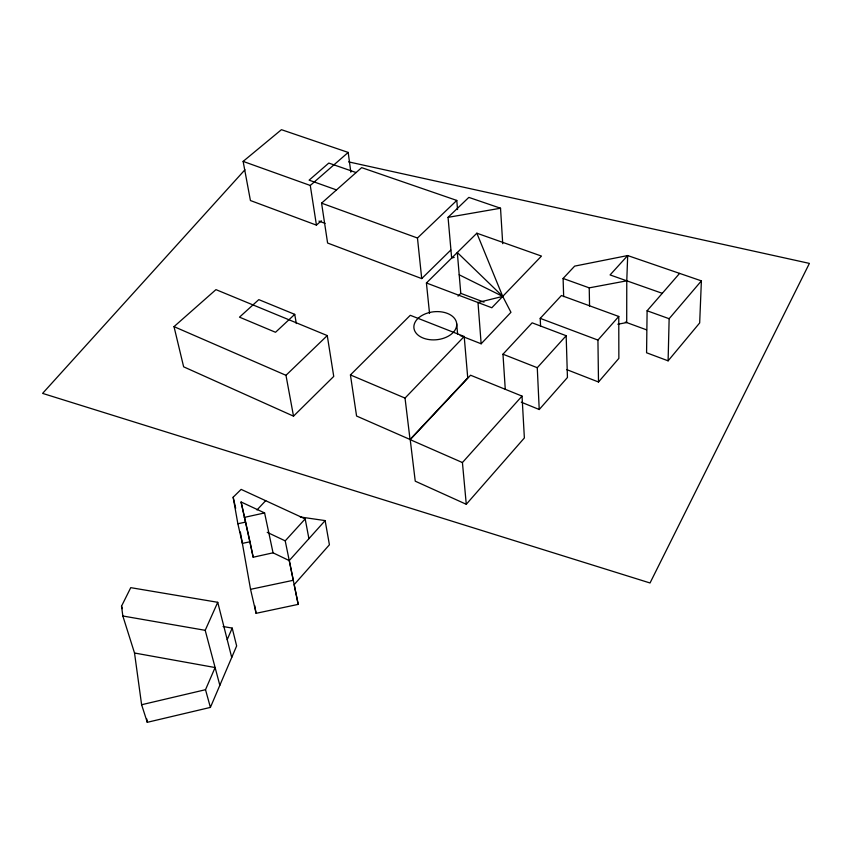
<?xml version="1.0" encoding="UTF-8"?>
<svg xmlns="http://www.w3.org/2000/svg" width="852" height="852" viewBox="0 0 852 852"><rect width="100%" height="100%" fill="white"/><g stroke="black" fill="none" stroke-linecap="round" stroke-linejoin="round"><path stroke-width="1.28" d="M563.662 296.613L563.097 278.466L574.653 266.122L627.69 255.557L626.774 280.819L626.699 322.557L617.828 324.229M679.598 273.396L647.105 310.778L646.572 352.771L668.106 360.833L699.673 322.929L701.388 280.872L627.69 255.557L610.075 274.93L662.281 293.322M668.106 360.833L669.139 318.712L701.388 280.872M231.723 657.456L217.739 602.3L130.75 587.656L121.527 606.187L122.837 615.996L134.52 653.005L141.613 704.732L147.268 722.315L210.401 707.405L236.643 645.944L232.202 628.094L223.086 626.518M210.401 707.405L205.513 689.705L215.109 667.542L134.52 653.005M227.207 639.628L232.202 628.094M219.837 685.306L205.204 630.32L217.739 602.3M566.591 369.555L598.498 382.005L618.861 358.373L618.765 316.465L561.415 295.516L540.221 318.371L540.562 326.178M466.278 504.288L524.374 437.939L522.031 396.105L470.57 375.221L410.227 439.664L415.243 481.178L466.278 504.288L462.423 462.551L522.031 396.105M521.264 402.176L539.231 409.514L567.443 377.5L566.165 335.72L532.138 322.833L502.978 354.208L505.268 389.321M598.498 382.005L597.934 340.076L618.765 316.465M267.219 532.34L285.218 540.86L298.2 604.377L256.101 613.323L250.552 589.328L293.301 580.287L289.265 560.552L325.134 520.593L300.33 516.994M539.231 409.514L537.271 367.713L566.165 335.72M244.961 169.761L42.6 393.39L650.033 582.981L809.4 263.396L348.617 161.88M285.218 540.86L305.176 518.9L241.137 489.389L233.15 497.217L237.857 523.746L242.373 543.384L250.03 541.776L241.084 501.988L264.599 512.936L273.045 552.82L289.233 560.584M256.995 509.954L265.749 500.603M410.036 439.472L467.737 377.873L464.202 336.487L410.281 315.304L350.428 374.933L356.573 416.032L410.036 439.472L405.03 398.086L464.202 336.487M460.197 335.539L481.146 343.782L510.955 312.301L502.723 296.4L476.854 233.203L426.415 282.981L429.536 313.355M458.046 296.134L460.783 293.354L457.311 252.501L502.723 296.4L477.993 302.513L481.146 343.782M293.514 416.159L333.739 376.414L327.264 335.582L215.95 289.627L174.01 326.635L183.638 366.818L293.514 416.159L285.974 375.306L174.01 326.635M457.545 209.571L456.789 200.433L361.653 167.631L321.577 203.159L327.594 243.033L421.719 278.593L450.772 250.073M454.201 257.432L451.635 257.879L448.056 217.345L468.834 197.387L500.529 208.229L502.712 243.672M285.974 375.306L327.264 335.582M421.719 278.593L417.469 238.017L456.789 200.433M294.728 314.356L275.526 332.28L239.497 317.157L258.795 299.627L294.728 314.356L296.326 323.526M350.843 172.189L348.191 152.433L281.437 129.685L243.129 161.401L250.424 200.529L316.433 225.13L321.31 220.764M316.433 225.13L310.277 185.47L348.191 152.433M141.613 704.732L205.513 689.705M241.084 501.988L253.182 557.229L273.045 552.82M244.226 517.42L264.599 512.936M237.857 523.746L245.61 522.116M563.097 278.466L589.233 287.859L626.774 280.819M448.056 217.345L500.529 208.229M122.837 615.996L205.204 630.32M356.093 172.551L328.787 163.073L309.106 180.155L336.508 189.921M476.854 233.203L541.467 256.079L491.817 307.753L426.415 282.981M243.129 161.401L310.277 185.47M647.105 310.778L669.139 318.712M321.577 203.159L417.469 238.017M625.304 322.045L646.476 329.809M318.925 221.115L325.049 223.384M540.221 318.371L597.934 340.076M460.783 293.354L484.032 302.13M502.978 354.208L537.271 367.713M350.428 374.933L405.03 398.086M410.227 439.664L462.423 462.551M459.207 274.802L502.723 296.4M121.527 606.187L122.305 608.669M233.15 497.217L235.685 508.261M298.2 604.377L294.164 584.642L329.415 544.779L325.134 520.593M250.296 543.065L253.182 557.229M305.176 518.9L308.914 538.666M254.716 605.559L256.101 613.323M240.349 532.01L250.552 589.328M146.81 719.003L147.268 722.315M456.693 323.707A21.492 14.047 -5.8 0 1 425.649 338.883A21.492 14.047 -5.8 0 1 423.561 314.633A21.492 14.047 -5.8 0 1 456.693 323.707L457.609 334.027M589.233 287.859L589.552 306.07"/></g></svg>
